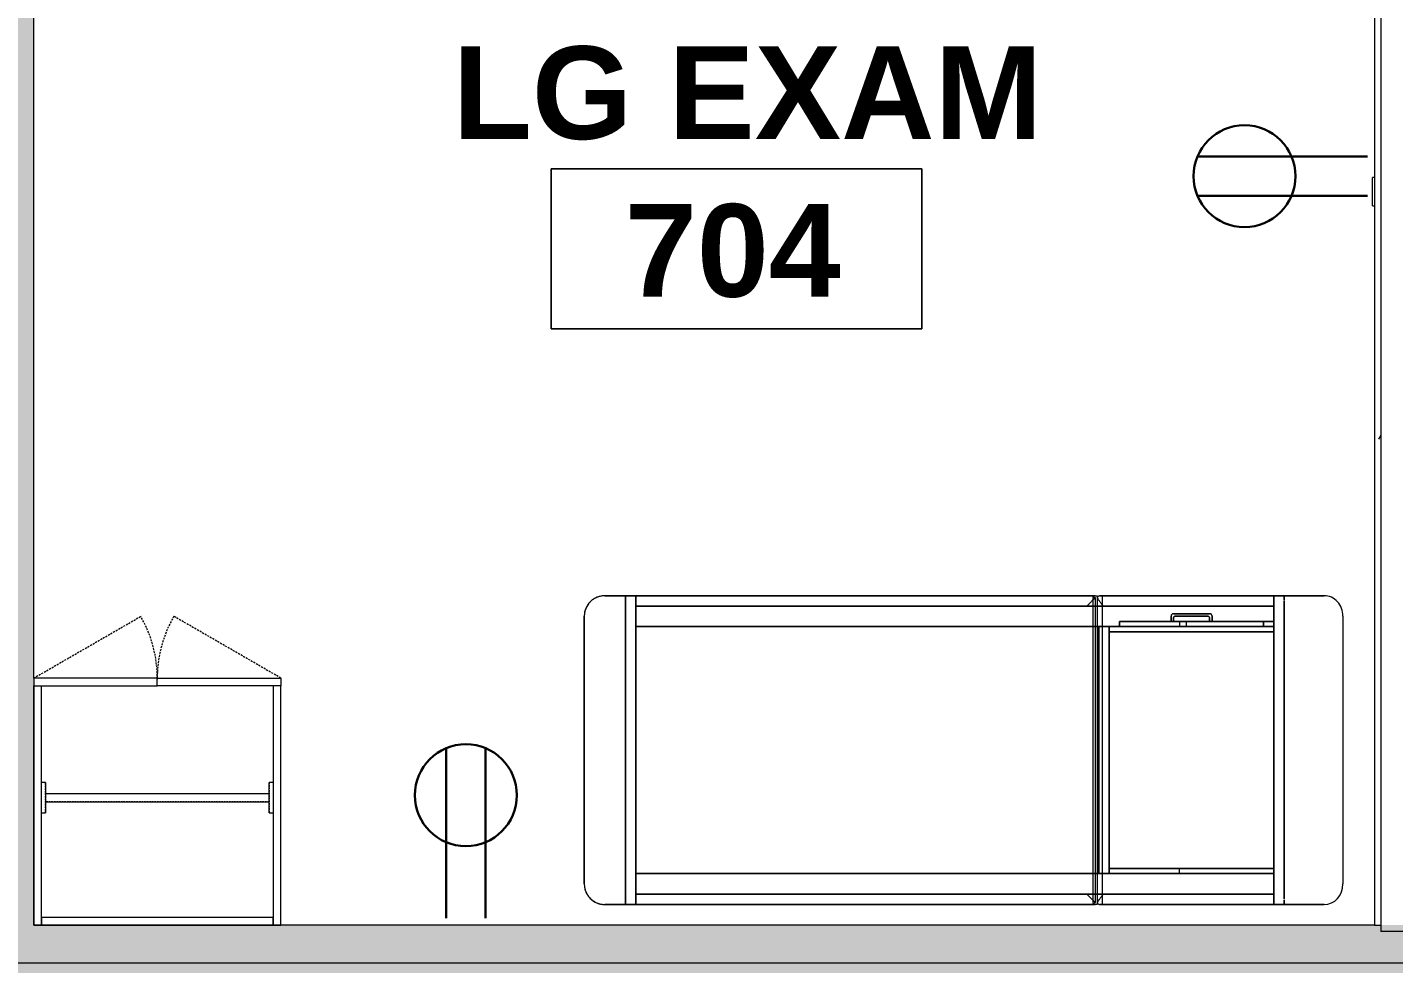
# Model space of a CAD drawing. Header units: inches. Extents: x 1076 to 2563, y 349 to 2134.
# Drawn here: x 1949.3 to 2082, y 734.3 to 825.3 of the extents above; entities that cross this region are included whole.
import ezdxf

# ---------------------------------------------------------------- set-up
doc = ezdxf.new("R2010")
doc.units = ezdxf.units.IN
doc.header["$MEASUREMENT"] = 0
doc.linetypes.add('Dash', pattern=[0.25, 0.125, -0.125])
doc.linetypes.add('Hidden', pattern=[0.28125, 0.1875, -0.09375])
for name, color, linetype, lineweight in [('A-ANNO-NOTE', 131, 'Continuous', 30), ('A-AREA-IDEN', 2, 'Continuous', 9), ('A-DETL-GENF', 92, 'Continuous', 9), ('A-DETL-THIN', 151, 'Continuous', 9), ('A-WALL', 113, 'Continuous', 13), ('A-WALL-PATT', 111, 'Continuous', 13), ('E-ELEC-FIXT', 91, 'Continuous', 9), ('I-FURN', 30, 'Continuous', 9), ('I-WALL', 2, 'Continuous', 13), ('Q-CASE', 31, 'Continuous', 13), ('Q-CASE-HDLN', 31, 'Dash', 9)]:
    doc.layers.add(name, color=color, linetype=linetype, lineweight=lineweight)
doc.styles.add('Swis721 Lt BT_B', font='', dxfattribs={"height": 9})
doc.styles.get('Swis721 Lt BT_B').set_extended_font_data('Swis721 Lt BT', bold=True)

# ---------------------------------------------------------------- blocks, each defined once
blk = doc.blocks.new('Bed-Healthcare-4_SMARTBIM - Treatment_Table_SMARTBIM-V61-Level XX  POWER _ SIGNAL')
at = {"layer": 'I-FURN'}
for p, q in [((-35.57, 15), (-35.88, 15)), ((-35.88, 15), (-14.36, 15)), ((-14.06, 15), (-35.57, 15)), ((-31, 15), (-32, 15)), ((-32, 15), (-31, 15)), ((-32, 14.96), (-32, 14.88)), ((-32, 14.88), (-32, 14.96)), ((-32, 14.87), (-32, 14.73)), ((-32, 14.73), (-32, 14.87)), ((-32, 14.71), (-32, 14.53)), ((-32, 14.53), (-32, 14.71)), ((-31, 14.88), (-31, 14.96)), ((-31, 14.96), (-31, 14.88)), ((-31, 14.74), (-31, 14.87)), ((-31, 14.87), (-31, 14.74)), ((-31, 14.54), (-31, 14.71)), ((-31, 14.71), (-31, 14.54)), ((-14.36, 15), (-14.06, 15)), ((-14.36, 14.98), (-14.36, 14.94)), ((-14.36, 14.94), (-14.36, 14.86)), ((-14.36, 14.86), (-14.36, 14.71)), ((-14.36, 14.7), (-14.36, 14.26)), ((-13.85, 14.86), (-13.85, -14.86)), ((-13.84, -15), (-13.84, 15)), ((-13.84, 15), (34, 15)), ((-13.84, 15), (-13.63, 15)), ((-13.84, -15), (-13.84, 15)), ((-13.65, 14.81), (-13.65, -14.81)), ((34, 15), (-13.63, 15)), ((-13.41, 14.65), (-13.41, 14.81)), ((-13.41, -14.65), (-13.41, 14.65)), ((32, 15), (31, 15)), ((31, 15), (32, 15)), ((31, 14.96), (31, 14.87)), ((31, 14.87), (31, 14.96)), ((31, 14.86), (31, 14.71)), ((31, 14.71), (31, 14.86)), ((31, 14.7), (31, 14.51)), ((31, 14.51), (31, 14.7)), ((32, 14.87), (32, 14.96)), ((32, 14.96), (32, 14.87)), ((32, 14.71), (32, 14.86)), ((32, 14.86), (32, 14.71)), ((32, 14.51), (32, 14.7)), ((32, 14.7), (32, 14.51)), ((-32, 14.46), (-32, 14.26)), ((-32, 14.26), (-32, 14.46)), ((-32, 14.22), (-32, -14.22)), ((-32, -14.22), (-32, 14.22)), ((-31, 12), (-31, 14.5)), ((-31, 14.5), (-31, 14)), ((-14.44, 14), (-31, 14)), ((-31, 14), (-31, 12)), ((-31, 12), (-31, 14)), ((-31, 14), (-14.44, 14)), ((-31, 14), (-31, 12)), ((-14.22, 14), (-14.44, 14)), ((-14.44, 14), (-14.22, 14)), ((-14.36, 14.26), (-14.36, -14.26)), ((-14.04, 14), (-14.22, 14)), ((-14.22, 14), (-14.04, 14)), ((-13.91, 14), (-14.04, 14)), ((-14.04, 14), (-13.91, 14)), ((-13.85, 14), (-13.91, 14)), ((-13.91, 14), (-13.85, 14)), ((-13.64, 14), (-13.82, 14)), ((-13.82, 14), (-13.64, 14)), ((-13.49, 14), (-13.64, 14)), ((-13.64, 14), (-13.49, 14)), ((-13.41, 14), (-13.48, 14)), ((-13.48, 14), (-13.41, 14)), ((-13.29, 14), (-13.41, 14)), ((-13.41, 14), (-13.29, 14)), ((-13.07, 14), (-13.29, 14)), ((-13.29, 14), (-13.07, 14)), ((-12.84, 14), (-13.07, 14)), ((-13.07, 14), (-12.84, 14)), ((31, 14), (-12.84, 14)), ((-12.84, 14), (31, 14)), ((31, 14.5), (31, 14.27)), ((31, 14.27), (31, 14.5)), ((31, 14.26), (31, 14.01)), ((31, 14.01), (31, 14.26)), ((31, 12), (31, 14)), ((31, 14), (31, 12)), ((31, 14), (31, -14)), ((31, 12), (31, 14)), ((32, 14.27), (32, 14.5)), ((32, 14.5), (32, 14.27)), ((32, 14.01), (32, 14.26)), ((32, 14.26), (32, 14.01)), ((32, -14), (32, 14)), ((32, 14), (32, -14)), ((-37.7, -13), (-37.7, 13)), ((-31, 12), (-21.84, 12)), ((-21.84, 12), (-31, 12)), ((-31, 12), (-21.84, 12)), ((-21.84, 12), (-31, 12)), ((-31, 11.5), (-31, 12)), ((-31, 12), (-31, 11.5)), ((-21.84, 12), (-31, 12)), ((-31, 12), (-31, 11.5)), ((-31, 11.5), (-31, 12)), ((-31, 12), (-21.84, 12)), ((-21.84, 12), (-31, 12)), ((-31, 12), (-31, 11.5)), ((-31, 11.5), (-31, 12)), ((-31, 12), (-21.84, 12)), ((-21.84, 12), (-31, 12)), ((-31, 12), (-31, 11.5)), ((-31, 11.5), (-31, 12)), ((-31, 12), (-21.84, 12)), ((-31, 11.5), (-31, 12)), ((-31, 12), (-31, 11.5)), ((-21.84, 12), (-14.44, 12)), ((-15, 12), (-21.84, 12)), ((-21.84, 12), (-21.84, 11.5)), ((-21.84, 12), (-21.84, 11.5)), ((-15, 12), (-21.84, 12)), ((-21.84, 12), (-15, 12)), ((-14.44, 12), (-21.84, 12)), ((-21.84, 12), (-15, 12)), ((-14.44, 12), (-21.84, 12)), ((-21.84, 12), (-14.44, 12)), ((-14.44, 12), (-15, 12)), ((-15, 11.5), (-15, 12)), ((-15, 12), (-15, 11.5)), ((-14.44, 12), (-15, 12)), ((-15, 12), (-15, -12)), ((-15, 11.5), (-15, 12)), ((-15, 12), (-14.44, 12)), ((-15, 12), (-14.44, 12)), ((-14.42, 12), (-14.22, 12)), ((-14.22, 12), (-14.42, 12)), ((-14.22, 12), (-14.42, 12)), ((-14.42, 12), (-14.22, 12)), ((-14.22, 12), (-14.42, 12)), ((-14.42, 12), (-14.22, 12)), ((-14.22, 12), (-14.42, 12)), ((-14.42, 12), (-14.22, 12)), ((-14.2, 12), (-14.04, 12)), ((-14.04, 12), (-14.2, 12)), ((-14.04, 12), (-14.2, 12)), ((-14.2, 12), (-14.04, 12)), ((-14.04, 12), (-14.2, 12)), ((-14.2, 12), (-14.04, 12)), ((-14.04, 12), (-14.2, 12)), ((-14.2, 12), (-14.04, 12)), ((-14.03, 12), (-13.91, 12)), ((-13.91, 12), (-14.03, 12)), ((-13.91, 12), (-14, 12)), ((-14, -12), (-14, 12)), ((-14, 12), (-14, -12)), ((-14, 12), (-13.91, 12)), ((-13.91, 12), (-14, 12)), ((-14, 12), (-13.91, 12)), ((-13.91, 12), (-13.85, 12)), ((-13.85, 12), (-13.91, 12)), ((-13.85, 12), (-13.91, 12)), ((-13.91, 12), (-13.85, 12)), ((-13.85, 12), (-13.91, 12)), ((-13.91, 12), (-13.85, 12)), ((-13.79, 12), (-13.65, 12)), ((-13.65, 12), (-13.79, 12)), ((-13.65, 12), (-13.79, 12)), ((-13.79, 12), (-13.65, 12)), ((-13.65, 12), (-13.79, 12)), ((-13.79, 12), (-13.65, 12)), ((-13.63, 12), (-13.49, 12)), ((-13.49, 12), (-13.63, 12)), ((-13.49, 12), (-13.63, 12)), ((-13.63, 12), (-13.49, 12)), ((-13.49, 12), (-13.63, 12)), ((-13.63, 12), (-13.49, 12)), ((-13.47, 12), (-13.41, 12)), ((-13.41, 12), (-13.47, 12)), ((-13.41, 12), (-13.47, 12)), ((-13.47, 12), (-13.41, 12)), ((-13.41, 12), (-13.47, 12)), ((-13.47, 12), (-13.41, 12)), ((-13.41, 12), (-13.29, 12)), ((-13.29, 12), (-13.41, 12)), ((-13.29, 12), (-13.41, 12)), ((-13.41, 12), (-13.29, 12)), ((-13.29, 12), (-13.41, 12)), ((-13.41, 12), (-13.29, 12)), ((-13.27, 12), (-13.07, 12)), ((-13.07, 12), (-13.27, 12)), ((-13.07, 12), (-13.27, 12)), ((-13.27, 12), (-13.07, 12)), ((-13.07, 12), (-13.27, 12)), ((-13.27, 12), (-13.07, 12)), ((-13.05, 12), (31, 12)), ((31, 12), (-13.05, 12)), ((31, 12), (-13.05, 12)), ((-13.05, 12), (31, 12)), ((31, 12), (-13.05, 12)), ((-13.05, 12), (31, 12)), ((31, -12), (31, 12)), ((31, 12), (31, -12)), ((31, -12), (31, 12)), ((31, 12), (31, -12)), ((31, -12), (31, 12)), ((36, -13), (36, 13)), ((36, 13), (36, -13)), ((-31, 11.5), (-21.84, 11.5)), ((-21.84, 11.5), (-31, 11.5)), ((-31, 11.5), (-21.84, 11.5)), ((-21.84, 11.5), (-31, 11.5)), ((-31, 11.5), (-31, -12)), ((-31, -12), (-31, 11.5)), ((-31, 11.5), (-31, -11.5)), ((-31, -11.5), (-31, 11.5)), ((-31, -12), (-31, 11.5)), ((-31, 11.5), (-31, -11.5)), ((-21.84, 11.5), (-15, 11.5)), ((-15, 11.5), (-21.84, 11.5)), ((-15, -11.5), (-15, 11.5)), ((-15, -11.5), (-31, -11.5)), ((-31, -11.5), (-31, -12)), ((-31, -12), (-31, -11.5)), ((-31, -11.5), (-15, -11.5)), ((-31, -11.5), (-31, -12)), ((-31, -12), (-31, -11.5)), ((-31, -11.5), (-31, -12)), ((-15, -12), (-15, -11.5)), ((-15, -11.5), (-15, -12)), ((-15, -12), (-15, -11.5)), ((-21.83, -12), (-31, -12)), ((-31, -12), (-31, -12.5)), ((-31, -12.5), (-31, -12)), ((-31, -12), (-21.83, -12)), ((-21.83, -12), (-31, -12)), ((-31, -12), (-22.49, -12)), ((-31, -12), (-31, -12.5)), ((-31, -12), (-31, -12.5)), ((-31, -12), (-21.83, -12)), ((-30, -12), (-31, -12)), ((-31, -12), (-21.83, -12)), ((-21.83, -12), (-31, -12)), ((-31, -12), (-30, -12)), ((-30, -12), (-31, -12)), ((-31, -12.5), (-31, -12)), ((-31, -12), (-31, -12.5)), ((-31, -12.5), (-31, -14)), ((-31, -14), (-31, -12.5)), ((-22.49, -12.5), (-31, -12.5)), ((-31, -12.5), (-21.83, -12.5)), ((-31, -14.5), (-31, -12.5)), ((-31, -12.5), (-31, -14)), ((-30, -12), (-21.83, -12)), ((-21.83, -12), (-30, -12)), ((-21.83, -12), (-30, -12)), ((-30, -12), (-21.83, -12)), ((-30, -12.5), (-30, -12)), ((-30, -12), (-30, -12.5)), ((-30, -12), (-30, -12.5)), ((-30, -12), (-30, -12.5)), ((-21.83, -12), (-30, -12)), ((-30, -12), (-21.83, -12)), ((-21.83, -12), (-30, -12)), ((-30, -12.5), (-25, -12.5)), ((-21.83, -12.5), (-30, -12.5)), ((-25, -12.5), (-30, -12.5)), ((-30, -12.5), (-25, -12.5)), ((-24.75, -12.5), (-25, -12.5)), ((-25, -12.5), (-25, -13)), ((-25, -13), (-25, -12.5)), ((-25, -12.5), (-24.75, -12.5)), ((-24.75, -12.5), (-25, -12.5)), ((-25, -12.5), (-25, -13)), ((-25, -13), (-25, -12.5)), ((-25, -12.5), (-24.75, -12.5)), ((-25, -12.5), (-24.75, -12.5)), ((-24.75, -12.5), (-25, -12.5)), ((-25, -12.5), (-24.75, -12.5)), ((-24.75, -12.87), (-24.75, -12.5)), ((-24.75, -12.5), (-24.75, -12.87)), ((-24.75, -12.87), (-24.75, -12.5)), ((-24.75, -12.5), (-24.75, -12.87)), ((-24.75, -12.5), (-21.83, -12.5)), ((-21.83, -12.5), (-24.75, -12.5)), ((-24.75, -12.5), (-21.83, -12.5)), ((-24.75, -13.25), (-21.25, -13.25)), ((-21.25, -13.25), (-24.75, -13.25)), ((-24.75, -13.25), (-21.25, -13.25)), ((-21.25, -13.25), (-24.75, -13.25)), ((-21.37, -13), (-24.62, -13)), ((-24.62, -13), (-21.37, -13)), ((-21.37, -13), (-24.62, -13)), ((-24.62, -13), (-21.37, -13)), ((-22.49, -12), (-21.83, -12)), ((-22.49, -12), (-22.49, -12.5)), ((-21.83, -12.5), (-22.49, -12.5)), ((-14.23, -12), (-21.83, -12)), ((-21.83, -12), (-15, -12)), ((-21.83, -12.5), (-21.83, -12)), ((-21.83, -12), (-16, -12)), ((-16, -12), (-21.83, -12)), ((-16, -12), (-21.83, -12)), ((-21.83, -12), (-16, -12)), ((-21.83, -12), (-15, -12)), ((-16, -12), (-21.83, -12)), ((-21.83, -12), (-14.23, -12)), ((-15, -12), (-21.83, -12)), ((-21.83, -12), (-16, -12)), ((-16, -12), (-21.83, -12)), ((-21.83, -12.5), (-21.25, -12.5)), ((-16, -12.5), (-21.83, -12.5)), ((-21.25, -12.5), (-21.83, -12.5)), ((-21.83, -12.5), (-21.25, -12.5)), ((-21.25, -12.5), (-21.25, -12.87)), ((-21, -12.5), (-21.25, -12.5)), ((-21.25, -12.5), (-21, -12.5)), ((-21.25, -12.87), (-21.25, -12.5)), ((-21.25, -12.5), (-21.25, -12.87)), ((-21, -12.5), (-21.25, -12.5)), ((-21.25, -12.5), (-21, -12.5)), ((-21.25, -12.87), (-21.25, -12.5)), ((-21.25, -12.5), (-21, -12.5)), ((-21, -12.5), (-21.25, -12.5)), ((-21.25, -12.5), (-21, -12.5)), ((-21, -13), (-21, -12.5)), ((-21, -12.5), (-21, -13)), ((-21, -13), (-21, -12.5)), ((-21, -12.5), (-21, -13)), ((-21, -12.5), (-16, -12.5)), ((-16, -12.5), (-21, -12.5)), ((-21, -12.5), (-16, -12.5)), ((-16, -12), (-16, -12.5)), ((-16, -12), (-16, -12.5)), ((-16, -12.5), (-16, -12)), ((-16, -12), (-16, -12.5)), ((-15, -12), (-16, -12)), ((-16, -12), (-14.23, -12)), ((-14.23, -12), (-16, -12)), ((-15, -12), (-14.23, -12)), ((-15, -12), (-14.23, -12)), ((-14.23, -12), (-15, -12)), ((-14.23, -12), (-15, -12)), ((-14.05, -12), (-14.22, -12)), ((-14.22, -12), (-14.05, -12)), ((-14.22, -12), (-14.05, -12)), ((-14.05, -12), (-14.22, -12)), ((-14.22, -12), (-14.05, -12)), ((-14.05, -12), (-14.22, -12)), ((-14.22, -12), (-14.05, -12)), ((-14.05, -12), (-14.22, -12)), ((-13.93, -12), (-14.04, -12)), ((-14.04, -12), (-13.93, -12)), ((-14, -12), (-13.93, -12)), ((-13.93, -12), (-14, -12)), ((-14, -12), (-13.93, -12)), ((-13.93, -12), (-14, -12)), ((-13.86, -12), (-13.91, -12)), ((-13.91, -12), (-13.86, -12)), ((-13.91, -12), (-13.86, -12)), ((-13.86, -12), (-13.91, -12)), ((-13.91, -12), (-13.86, -12)), ((-13.86, -12), (-13.91, -12)), ((-13.65, -12), (-13.84, -12)), ((-13.84, -12), (-13.65, -12)), ((-13.84, -12), (-13.65, -12)), ((-13.65, -12), (-13.84, -12)), ((-13.84, -12), (-13.65, -12)), ((-13.65, -12), (-13.84, -12)), ((-13.5, -12), (-13.65, -12)), ((-13.65, -12), (-13.5, -12)), ((-13.65, -12), (-13.5, -12)), ((-13.5, -12), (-13.65, -12)), ((-13.65, -12), (-13.5, -12)), ((-13.5, -12), (-13.65, -12)), ((-13.31, -12), (-13.41, -12)), ((-13.41, -12), (-13.31, -12)), ((-13.41, -12), (-13.31, -12)), ((-13.31, -12), (-13.41, -12)), ((-13.41, -12), (-13.31, -12)), ((-13.31, -12), (-13.41, -12)), ((-13.09, -12), (-13.29, -12)), ((-13.29, -12), (-13.09, -12)), ((-13.29, -12), (-13.09, -12)), ((-13.09, -12), (-13.29, -12)), ((-13.29, -12), (-13.09, -12)), ((-13.09, -12), (-13.29, -12)), ((-12.85, -12), (-13.07, -12)), ((-13.07, -12), (-12.85, -12)), ((-13.07, -12), (-12.85, -12)), ((-12.85, -12), (-13.07, -12)), ((-13.07, -12), (-12.85, -12)), ((-12.85, -12), (-13.07, -12)), ((31, -12), (-12.84, -12)), ((-12.84, -12), (31, -12)), ((-12.84, -12), (31, -12)), ((31, -12), (-12.84, -12)), ((-12.84, -12), (31, -12)), ((31, -12), (-12.84, -12)), ((31, -14), (31, -12)), ((31, -12), (31, -14)), ((31, -14), (31, -12)), ((-32, -14.26), (-32, -14.46)), ((-32, -14.46), (-32, -14.26)), ((-32, -14.53), (-32, -14.71)), ((-32, -14.71), (-32, -14.53)), ((-31, -14), (-14.44, -14)), ((-14.44, -14), (-31, -14)), ((-31, -14), (-31, -14.5)), ((-31, -14.71), (-31, -14.54)), ((-31, -14.54), (-31, -14.71)), ((-14.44, -14), (-14.22, -14)), ((-14.22, -14), (-14.44, -14)), ((-14.36, -14.26), (-14.36, -14.7)), ((-14.22, -14), (-14.04, -14)), ((-14.04, -14), (-14.22, -14)), ((-14.04, -14), (-13.92, -14)), ((-13.92, -14), (-14.04, -14)), ((-13.91, -14), (-13.85, -14)), ((-13.85, -14), (-13.91, -14)), ((-13.84, -14), (-13.65, -14)), ((-13.65, -14), (-13.84, -14)), ((-13.65, -14), (-13.49, -14)), ((-13.49, -14), (-13.65, -14)), ((-13.49, -14), (-13.42, -14)), ((-13.42, -14), (-13.49, -14)), ((-13.41, -14), (-13.29, -14)), ((-13.29, -14), (-13.41, -14)), ((-13.29, -14), (-13.07, -14)), ((-13.07, -14), (-13.29, -14)), ((-13.07, -14), (-12.84, -14)), ((-12.84, -14), (-13.07, -14)), ((-12.84, -14), (31, -14)), ((31, -14), (-12.84, -14)), ((31, -14.01), (31, -14.26)), ((31, -14.26), (31, -14.01)), ((31, -14.27), (31, -14.5)), ((31, -14.5), (31, -14.27)), ((31, -14.51), (31, -14.7)), ((31, -14.7), (31, -14.51)), ((32, -14.26), (32, -14.01)), ((32, -14.01), (32, -14.26)), ((32, -14.5), (32, -14.27)), ((32, -14.27), (32, -14.5)), ((32, -14.7), (32, -14.51)), ((32, -14.51), (32, -14.7)), ((-35.88, -15), (-35.57, -15)), ((-14.36, -15), (-35.88, -15)), ((-35.57, -15), (-14.06, -15)), ((-32, -14.73), (-32, -14.87)), ((-32, -14.87), (-32, -14.73)), ((-32, -14.88), (-32, -14.96)), ((-32, -14.96), (-32, -14.88)), ((-32, -15), (-31, -15)), ((-31, -15), (-32, -15)), ((-31, -14.87), (-31, -14.74)), ((-31, -14.74), (-31, -14.87)), ((-31, -14.96), (-31, -14.88)), ((-31, -14.88), (-31, -14.96)), ((-14.36, -14.71), (-14.36, -14.86)), ((-14.36, -14.86), (-14.36, -14.94)), ((-14.36, -14.94), (-14.36, -14.98)), ((-14.06, -15), (-14.36, -15)), ((34, -15), (-13.84, -15)), ((-13.63, -15), (-13.84, -15)), ((-13.63, -15), (34, -15)), ((-13.41, -14.81), (-13.41, -14.65)), ((31, -14.71), (31, -14.86)), ((31, -14.86), (31, -14.71)), ((31, -14.87), (31, -14.96)), ((31, -14.96), (31, -14.87)), ((31, -15), (32, -15)), ((32, -15), (31, -15)), ((32, -14.86), (32, -14.71)), ((32, -14.71), (32, -14.86)), ((32, -14.96), (32, -14.87)), ((32, -14.87), (32, -14.96))]:
    blk.add_line(p, q, dxfattribs=at)
at = {"layer": 'I-FURN', "flags": 128}
for points in [[(-13.41, 14.88), (-13.53, 14.84), (-13.65, 14.81)], [(-13.63, 15), (-13.52, 14.97), (-13.41, 14.88)], [(36, 13), (36, 13.08), (35.99, 13.16), (35.99, 13.24), (35.97, 13.32), (35.96, 13.4), (35.94, 13.48), (35.92, 13.55), (35.9, 13.63), (35.87, 13.7), (35.84, 13.78), (35.81, 13.85), (35.77, 13.92), (35.74, 13.99), (35.69, 14.06), (35.65, 14.13), (35.6, 14.19), (35.56, 14.26), (35.5, 14.32), (35.45, 14.38), (35.39, 14.43), (35.33, 14.49), (35.27, 14.54), (35.21, 14.59), (35.15, 14.64), (35.08, 14.68), (35.01, 14.72), (34.94, 14.76), (34.87, 14.8), (34.8, 14.83), (34.72, 14.86), (34.65, 14.89), (34.57, 14.92), (34.5, 14.94), (34.42, 14.96), (34.34, 14.97), (34.26, 14.98), (34.18, 14.99), (34.1, 15), (34.02, 15), (34, 15)], [(34, -15), (34.08, -15), (34.16, -14.99), (34.24, -14.99), (34.32, -14.97), (34.4, -14.96), (34.48, -14.94), (34.55, -14.92), (34.63, -14.9), (34.7, -14.87), (34.78, -14.84), (34.85, -14.81), (34.92, -14.77), (34.99, -14.74), (35.06, -14.69), (35.13, -14.65), (35.19, -14.6), (35.26, -14.56), (35.32, -14.5), (35.38, -14.45), (35.43, -14.39), (35.49, -14.33), (35.54, -14.27), (35.59, -14.21), (35.64, -14.15), (35.68, -14.08), (35.72, -14.01), (35.76, -13.94), (35.8, -13.87), (35.83, -13.8), (35.86, -13.72), (35.89, -13.65), (35.92, -13.57), (35.94, -13.5), (35.96, -13.42), (35.97, -13.34), (35.98, -13.26), (35.99, -13.18), (36, -13.1), (36, -13.02), (36, -13)], [(-13.65, -14.81), (-13.53, -14.84), (-13.41, -14.88)], [(-13.41, -14.88), (-13.52, -14.97), (-13.63, -15)]]:
    blk.add_lwpolyline(points, dxfattribs=at)
at = {"layer": 'I-FURN'}
for centre, radius, start, end in [((34, 13), 2, 45, 90), ((34, 13), 2, 30, 45), ((34, 13), 2, 0, 30), ((-24.75, -13), 0.25, 180, 195), ((-24.75, -13), 0.25, 180, 210), ((-24.75, -13), 0.25, 180, 270), ((-24.75, -13), 0.25, 180, 270), ((-24.75, -13), 0.25, 195, 210), ((-24.75, -13), 0.25, 210, 240), ((-24.75, -13), 0.25, 210, 225), ((-24.75, -13), 0.25, 225, 270), ((-24.75, -13), 0.25, 240, 270), ((-24.62, -12.87), 0.125, 180, 270), ((-24.62, -12.87), 0.125, 180, 210), ((-24.62, -12.87), 0.125, 180, 270), ((-24.62, -12.87), 0.125, 180, 270), ((-24.62, -12.87), 0.125, 210, 270), ((-21.37, -12.87), 0.125, 270, 0), ((-21.37, -12.87), 0.125, 270, 330), ((-21.37, -12.87), 0.125, 270, 285), ((-21.37, -12.87), 0.125, 270, 285), ((-21.37, -12.87), 0.125, 285, 0), ((-21.37, -12.87), 0.125, 285, 300), ((-21.37, -12.87), 0.125, 300, 345), ((-21.37, -12.87), 0.125, 330, 0), ((-21.37, -12.87), 0.125, 345, 0), ((-21.25, -13), 0.25, 270, 360), ((-21.25, -13), 0.25, 270, 315), ((-21.25, -13), 0.25, 270, 285), ((-21.25, -13), 0.25, 270, 285), ((-21.25, -13), 0.25, 285, 360), ((-21.25, -13), 0.25, 285, 300), ((-21.25, -13), 0.25, 300, 345), ((-21.25, -13), 0.25, 315, 345), ((-21.25, -13), 0.25, 345, 0), ((-21.25, -13), 0.25, 345, 0), ((34, -13), 2, 315, 360), ((34, -13), 2, 300, 315), ((34, -13), 2, 270, 300)]:
    blk.add_arc(centre, radius, start, end, dxfattribs=at)
for centre, major_axis, ratio, start_param, end_param in [((-35.88, 13), (0, 2), 0.913075, 0, 1.570796), ((-14.06, 14), (0, 1), 0.407793, 5.75613, 6.283185), ((-35.88, -13), (0, 2), 0.913075, 1.570796, 3.141593), ((-14.06, -14), (0, 1), 0.407793, 3.141593, 3.668648)]:
    blk.add_ellipse(centre, major_axis=major_axis, ratio=ratio, start_param=start_param, end_param=end_param, dxfattribs=at)
for points, knots in [([(-13.85, 14.86), (-13.86, 14.82), (-13.89, 14.74), (-13.96, 14.63), (-14, 14.55), (-14.05, 14.48), (-14.12, 14.38), (-14.25, 14.22), (-14.36, 14.09), (-14.44, 14)], [0, 0, 0, 0, 0.25, 0.375, 0.4375, 0.5, 0.625, 0.75, 1, 1, 1, 1]), ([(-12.84, 14), (-12.91, 14.08), (-13.03, 14.2), (-13.18, 14.35), (-13.29, 14.46), (-13.39, 14.56), (-13.52, 14.68), (-13.6, 14.76), (-13.65, 14.81)], [0, 0, 0, 0, 0.25, 0.375, 0.5, 0.625, 0.75, 1, 1, 1, 1]), ([(-14.44, -14), (-14.36, -14.09), (-14.25, -14.22), (-14.12, -14.38), (-14.05, -14.48), (-14, -14.55), (-13.96, -14.63), (-13.89, -14.74), (-13.86, -14.82), (-13.85, -14.86)], [-1, -1, -1, -1, -0.75, -0.625, -0.5, -0.4375, -0.375, -0.25, 0, 0, 0, 0]), ([(-13.65, -14.81), (-13.6, -14.76), (-13.52, -14.68), (-13.39, -14.56), (-13.29, -14.46), (-13.18, -14.35), (-13.03, -14.2), (-12.92, -14.08), (-12.84, -14)], [-1, -1, -1, -1, -0.75, -0.625, -0.5, -0.375, -0.25, 0, 0, 0, 0])]:
    blk.add_open_spline(points, degree=3, knots=knots, dxfattribs=at)
blk = doc.blocks.new('CW Cupbd Combined - Robe 80_h x 24_d - 2 Doors - 1 rail - 1 shoe shelf-7650964-Level XX  POWER _ SIGNAL')
at = {"layer": 'Q-CASE', "lineweight": 20}
for p, q in [((2.75, -2.36), (2, -2.36)), ((2, -2.36), (2, -25.61)), ((2.75, -13.26), (2.75, -2.36)), ((25.25, -2.36), (2.75, -2.36)), ((2.75, -2.36), (2.75, -3.11)), ((26, -2.36), (25.25, -2.36)), ((25.25, -2.36), (25.25, -13.26)), ((25.25, -3.11), (25.25, -2.36)), ((26, -25.61), (26, -2.36)), ((2.75, -3.11), (25.25, -3.11)), ((2.75, -25.61), (2.75, -16.21)), ((25.25, -16.21), (25.25, -25.61)), ((2, -25.61), (14, -25.61)), ((2, -26.36), (2, -25.61)), ((14, -26.36), (2, -26.36)), ((14, -25.61), (14, -26.36)), ((26, -25.61), (14, -25.61)), ((14, -25.61), (14, -26.36)), ((14, -26.36), (26, -26.36)), ((26, -26.36), (26, -25.61))]:
    blk.add_line(p, q, dxfattribs=at)
at = {"layer": 'Q-CASE', "lineweight": 9}
for p, q in [((3.14, -13.26), (2.75, -13.26)), ((2.75, -16.21), (2.75, -13.26)), ((3.14, -13.26), (3.14, -16.21)), ((25.25, -13.26), (24.85, -13.26)), ((24.85, -16.21), (24.85, -13.26)), ((25.25, -13.26), (25.25, -16.21)), ((24.85, -14.34), (3.14, -14.34)), ((3.14, -15.13), (24.85, -15.13)), ((2.75, -16.21), (3.14, -16.21)), ((24.85, -16.21), (25.25, -16.21))]:
    blk.add_line(p, q, dxfattribs=at)
at = {"layer": 'Q-CASE', "linetype": 'Hidden', "lineweight": 9}
for p, q in [((2, -26.36), (12.39, -32.36)), ((26, -26.36), (15.6, -32.36))]:
    blk.add_line(p, q, dxfattribs=at)
for centre, start, end in [((2, -26.36), 330, 0.5), ((26, -26.36), 179.5, 210)]:
    blk.add_arc(centre, 12, start, end, dxfattribs=at)
at = {"layer": 'Q-CASE-HDLN'}
for p, q in [((3.14, -13.26), (2.75, -13.26)), ((3.14, -16.21), (3.14, -13.26)), ((25.25, -13.26), (24.85, -13.26)), ((24.85, -13.26), (24.85, -16.21)), ((3.14, -14.34), (24.85, -14.34)), ((3.14, -15.13), (24.85, -15.13)), ((2.75, -16.21), (3.14, -16.21)), ((24.85, -16.21), (25.25, -16.21))]:
    blk.add_line(p, q, dxfattribs=at)
blk = doc.blocks.new('PS - Power Device _Wall Base_ - Duplex-V67-Level XX  POWER _ SIGNAL')
at = {"layer": 'E-ELEC-FIXT'}
for p, q in [((2239.39, 885.76), (2242.14, 885.76)), ((2239.39, 885.76), (2239.39, 885.58)), ((2242.14, 885.58), (2242.14, 885.76))]:
    blk.add_line(p, q, dxfattribs=at)
blk = doc.blocks.new('Room Tag - Room Name and Number-3379422-Level XX  POWER _ SIGNAL')
at = {"layer": 'A-AREA-IDEN'}
for p, q in [((-0.1881, -0.1636), (-0.1881, -0.0018)), ((-0.1881, -0.0018), (0.1869, -0.0018)), ((0.1869, -0.0018), (-0.1881, -0.0018)), ((-0.1881, -0.0018), (-0.1881, -0.1636)), ((0.1869, -0.0018), (0.1869, -0.1636)), ((0.1869, -0.1636), (0.1869, -0.0018)), ((0.1869, -0.1636), (-0.1881, -0.1636)), ((-0.1881, -0.1636), (0.1869, -0.1636))]:
    blk.add_line(p, q, dxfattribs=at)

msp = doc.modelspace()

# ---------------------------------------------------------------- hatches: boundary and pattern name
at = {"layer": 'A-DETL-GENF'}
h = msp.add_hatch(color=9, dxfattribs=at)
h.paths.add_polyline_path([(1093.71, 368.66), (1230.56, 368.66), (1230.56, 390.38), (1254.56, 390.38), (1254.56, 368.66), (1393.71, 368.66), (1393.71, 386.38), (1417.71, 386.38), (1417.71, 368.66), (1554.67, 368.66), (1554.67, 390.41), (1578.67, 390.41), (1578.67, 368.66), (1878.43, 368.66), (1878.43, 389.39), (1902.43, 389.39), (1902.43, 368.66), (2040.59, 368.66), (2040.59, 384.98), (2064.59, 384.98), (2064.59, 368.66), (2203.38, 368.66), (2203.38, 390.98), (2227.38, 390.98), (2227.38, 368.66), (2365.54, 368.66), (2365.54, 384.98), (2389.54, 384.98), (2389.54, 368.66), (2527.71, 368.66), (2527.74, 385.18), (2542.98, 385.18), (2542.98, 456.73), (2521.63, 456.73), (2521.63, 480.73), (2542.98, 480.73), (2542.98, 552.88), (2523.82, 552.88), (2523.82, 576.88), (2542.98, 576.88), (2542.98, 715.05), (2523.76, 715.05), (2523.76, 724.3), (2226.34, 724.3), (2226.34, 706.86), (2108.66, 706.86), (2108.66, 734.32), (1946.15, 734.36), (1946.15, 831.36), (1879.66, 831.36), (1879.66, 902.68), (1577.59, 902.68), (1577.59, 868.56), (1555.59, 868.56), (1555.59, 902.68), (1254.37, 902.68), (1254.37, 866.56), (1232.37, 866.56), (1232.37, 902.68), (1098, 902.68), (1098, 901.93), (1096.5, 901.93), (1096.5, 902.68), (1083.68, 902.68), (1083.68, 386.58), (1093.71, 386.58)], flags=0)
h.paths.add_polyline_path([(1715.71, 368.92), (1715.71, 386.92), (1739.71, 386.92), (1739.71, 368.92)], flags=0)
h.paths.add_polyline_path([(2204.34, 546.42), (2204.34, 630.42), (2226.34, 630.42), (2226.34, 546.42)], flags=0)
h.paths.add_polyline_path([(1880.37, 546.42), (1880.37, 584.42), (1902.37, 584.42), (1902.37, 546.42)], flags=0)
h.paths.add_polyline_path([(1578.67, 546.42), (1557.37, 546.42), (1557.37, 584.42), (1579.37, 584.42), (1579.37, 546.42)], flags=0)
h.paths.add_polyline_path([(1232.37, 546.42), (1232.37, 584.42), (1254.37, 584.42), (1254.37, 546.42)], flags=0)
h.paths.add_polyline_path([(1254.37, 828.43), (1232.37, 828.43), (1232.37, 866.43), (1254.37, 866.43), (1254.37, 830.79)], flags=0)
at = {"layer": 'A-WALL-PATT', "lineweight": 9}
h = msp.add_hatch(dxfattribs=at)
h.set_pattern_fill('FP_1', color=256, style=0, pattern_type=2)
h.set_pattern_definition([(0, (0, 0), (30.72, 7.68), [1.267, -21.773, 1.267, -21.773, -122.88]), (0, (0, 0), (30.72, 7.68), [-46.08, 1.267, -44.813, 1.267, -21.773, -53.76]), (0, (0, 0), (30.72, 7.68), [-115.2, 1.267, -14.093, 1.267, -37.133]), (120, (11.52, 3.84), (-22.011075, 22.7643), [1.267, -21.773, 1.267, -21.773, -122.88]), (120, (11.52, 3.84), (-22.011075, 22.7643), [-46.08, 1.267, -44.813, 1.267, -21.773, -53.76]), (120, (11.52, 3.84), (-22.011075, 22.7643), [-115.2, 1.267, -14.093, 1.267, -37.133]), (240, (15.36, 19.2), (-8.708925, -30.4443), [1.267, -21.773, 1.267, -21.773, -122.88]), (240, (15.36, 19.2), (-8.708925, -30.4443), [-46.08, 1.267, -44.813, 1.267, -21.773, -53.76]), (240, (15.36, 19.2), (-8.708925, -30.4443), [-115.2, 1.267, -14.093, 1.267, -37.133])])
h.paths.add_polyline_path([(2080.14, 738.07), (2080.76, 738.07), (2080.76, 881.83), (2080.14, 881.83), (2080.14, 745.39)], flags=0)
for points in [[(1946.18, 738.07), (1949.9, 738.07), (1949.9, 835.21), (1946.15, 835.21), (1946.15, 738.07)], [(2108.66, 734.32), (2112.41, 734.32), (2112.41, 738.07), (1946.15, 738.07), (1946.15, 734.32), (2105.44, 734.32)]]:
    msp.add_hatch(color=7, dxfattribs=at).paths.add_polyline_path(points, flags=0)

# ---------------------------------------------------------------- linework, layer by layer
at = {"layer": 'A-ANNO-NOTE'}
for p, q in [((2079.48, 812.74), (2062.96, 812.74)), ((2079.48, 808.91), (2062.96, 808.91)), ((2079.48, 808.91), (2062.96, 808.91)), ((1989.97, 738.73), (1989.97, 755.25)), ((1989.97, 738.73), (1989.97, 755.25)), ((1993.8, 738.73), (1993.8, 755.25))]:
    msp.add_line(p, q, dxfattribs=at)
for centre in [(2067.52, 810.83), (1991.88, 750.69)]:
    msp.add_circle(centre, 4.95, dxfattribs=at)
at = {"layer": 'A-DETL-THIN'}
msp.add_line((2108.66, 734.36), (1946.66, 734.36), dxfattribs=at)
at = {"layer": 'A-WALL'}
msp.add_line((2080.76, 882.45), (2080.76, 737.45), dxfattribs=at)
at = {"layer": 'I-WALL'}
for p, q in [((2080.14, 881.83), (2080.14, 738.07)), ((2080.14, 738.07), (2080.76, 738.07))]:
    msp.add_line(p, q, dxfattribs=at)
at = {"layer": 'I-WALL', "color": 8, "lineweight": 20}
for p, q in [((1949.9, 762.07), (1949.9, 835.21)), ((1949.9, 738.07), (1949.9, 761.32)), ((2080.14, 738.07), (1949.9, 738.07))]:
    msp.add_line(p, q, dxfattribs=at)
at = {"layer": 'I-WALL', "lineweight": 9}
msp.add_line((2083.26, 737.45), (2080.76, 737.45), dxfattribs=at)

# ---------------------------------------------------------------- block references
at = {"layer": 'A-AREA-IDEN', "xscale": 95.99999999999994, "yscale": 95.99999999999994, "zscale": 95.99999999999994}
msp.add_blockref('Room Tag - Room Name and Number-3379422-Level XX  POWER _ SIGNAL', (2018.22, 811.72), dxfattribs=at)
at = {"layer": 'E-ELEC-FIXT', "rotation": 90.0000000000001}
msp.add_blockref('PS - Power Device _Wall Base_ - Duplex-V67-Level XX  POWER _ SIGNAL', (2965.71, -1431.43), dxfattribs=at)
at = {"layer": 'I-FURN', "rotation": 180}
msp.add_blockref('Bed-Healthcare-4_SMARTBIM - Treatment_Table_SMARTBIM-V61-Level XX  POWER _ SIGNAL', (2039.38, 755.07), dxfattribs=at)
at = {"layer": 'Q-CASE', "lineweight": 9, "rotation": 180}
msp.add_blockref('CW Cupbd Combined - Robe 80_h x 24_d - 2 Doors - 1 rail - 1 shoe shelf-7650964-Level XX  POWER _ SIGNAL', (1975.9, 735.71), dxfattribs=at)

# ---------------------------------------------------------------- texts
at = {"layer": 'A-AREA-IDEN', "char_height": 9, "attachment_point": 1, "style": 'Swis721 Lt BT_B'}
for s, insert, width in [('LG EXAM', (1990.61, 823.44), 66.66), ('704', (2007.33, 808.12), 25.452)]:
    msp.add_mtext(s, dxfattribs=dict(at, insert=insert, width=width))

doc.saveas('drawing.dxf')
